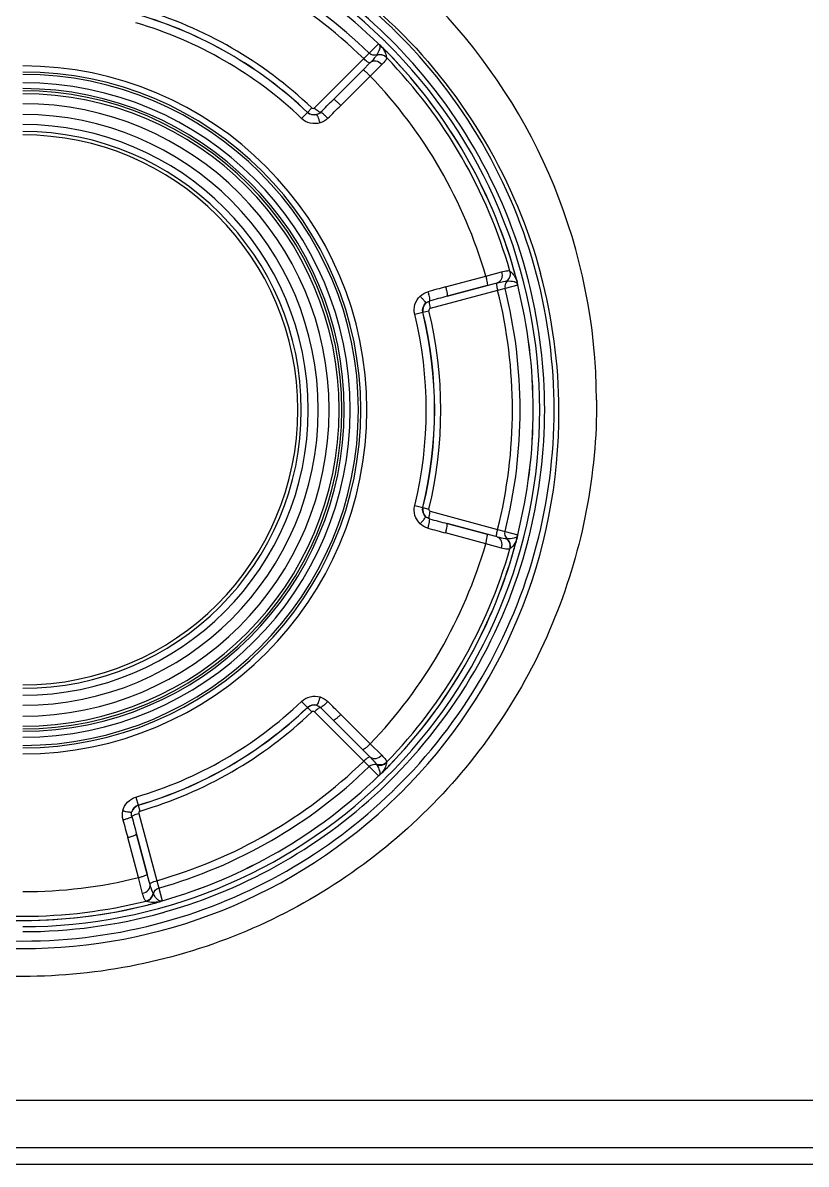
# Model space of a CAD drawing. Header units: millimetres. Extents: x 473 to 3963, y -1329 to 3488.
# Drawn here: x 2111.1 to 2152.8, y 1397.3 to 1458.1 of the extents above; entities that cross this region are included whole.
import ezdxf

# ---------------------------------------------------------------- set-up
doc = ezdxf.new("R2010")
doc.units = ezdxf.units.MM
doc.header["$LTSCALE"] = 392.37
doc.layers.get('0').update_dxf_attribs({"linetype": 'CONTINUOUS'})

msp = doc.modelspace()

# ---------------------------------------------------------------- linework, layer by layer
at = {"linetype": 'Continuous'}
for p, q in [((2129.57, 1456.445), (2130.063, 1456.937)), ((2130.097, 1456.908), (2130.063, 1456.938)), ((2130.063, 1456.937), (2130.063, 1456.938)), ((2130.119, 1456.892), (2130.097, 1456.908)), ((2130.119, 1456.892), (2130.119, 1456.892)), ((2129.278, 1456.16), (2129.57, 1456.445)), ((2130.193, 1456.833), (2130.193, 1456.833)), ((2126.655, 1453.536), (2129.278, 1456.16)), ((2129.612, 1455.929), (2129.23, 1455.548)), ((2129.634, 1455.952), (2129.612, 1455.929)), ((2129.612, 1455.929), (2129.634, 1455.952)), ((2130.24, 1455.841), (2129.624, 1455.233)), ((2129.23, 1455.548), (2127.668, 1453.985)), ((2127.668, 1453.985), (2129.23, 1455.548)), ((2129.624, 1455.233), (2128.061, 1453.67)), ((2125.978, 1452.973), (2126.285, 1453.294)), ((2126.285, 1453.294), (2126.289, 1453.297)), ((2126.289, 1453.297), (2126.514, 1453.533)), ((2135.773, 1444.582), (2136.607, 1444.812)), ((2133.638, 1444.011), (2135.773, 1444.582)), ((2135.849, 1444.084), (2136.237, 1444.188)), ((2136.237, 1444.188), (2136.37, 1444.224)), ((2136.37, 1444.224), (2136.401, 1444.232)), ((2136.401, 1444.232), (2136.37, 1444.224)), ((2137.458, 1444.182), (2137.443, 1444.275)), ((2137.443, 1444.275), (2137.443, 1444.275)), ((2137.457, 1444.182), (2137.458, 1444.182)), ((2136.403, 1443.82), (2132.819, 1442.859)), ((2133.715, 1443.512), (2135.849, 1444.084)), ((2135.849, 1444.084), (2133.715, 1443.512)), ((2136.796, 1443.93), (2136.403, 1443.82)), ((2137.469, 1444.11), (2136.796, 1443.93)), ((2137.469, 1444.11), (2137.469, 1444.11)), ((2131.993, 1442.555), (2132.424, 1442.66)), ((2132.429, 1442.662), (2132.424, 1442.66)), ((2132.429, 1442.662), (2132.746, 1442.739)), ((2131.993, 1432.376), (2132.424, 1432.271)), ((2132.424, 1432.271), (2132.429, 1432.269)), ((2132.429, 1432.269), (2132.746, 1432.192)), ((2132.819, 1432.072), (2136.403, 1431.112)), ((2135.849, 1430.847), (2133.715, 1431.419)), ((2133.715, 1431.419), (2135.849, 1430.847)), ((2135.773, 1430.349), (2133.638, 1430.92)), ((2136.237, 1430.743), (2135.849, 1430.847)), ((2136.403, 1431.112), (2136.796, 1431.001)), ((2136.796, 1431.001), (2137.469, 1430.821)), ((2137.469, 1430.821), (2137.469, 1430.821)), ((2136.607, 1430.119), (2135.773, 1430.349)), ((2136.37, 1430.707), (2136.237, 1430.743)), ((2136.401, 1430.699), (2136.37, 1430.707)), ((2136.37, 1430.707), (2136.401, 1430.699)), ((2137.443, 1430.656), (2137.443, 1430.656)), ((2137.457, 1430.749), (2137.458, 1430.749)), ((2125.978, 1421.958), (2126.285, 1421.637)), ((2126.289, 1421.634), (2126.285, 1421.637)), ((2126.289, 1421.634), (2126.514, 1421.398)), ((2129.278, 1418.771), (2126.655, 1421.395)), ((2128.061, 1421.261), (2129.624, 1419.699)), ((2127.668, 1420.946), (2129.23, 1419.383)), ((2129.23, 1419.383), (2127.668, 1420.946)), ((2129.23, 1419.383), (2129.612, 1419.002)), ((2129.624, 1419.699), (2130.24, 1419.091)), ((2129.57, 1418.486), (2129.278, 1418.771)), ((2129.612, 1419.002), (2129.634, 1418.979)), ((2129.634, 1418.979), (2129.612, 1419.002)), ((2130.063, 1417.994), (2129.57, 1418.486)), ((2130.119, 1418.039), (2130.193, 1418.098)), ((2130.119, 1418.039), (2130.119, 1418.039)), ((2130.193, 1418.099), (2130.193, 1418.098)), ((2130.063, 1417.994), (2130.063, 1417.993)), ((2117.163, 1416.868), (2117.287, 1416.442)), ((2117.287, 1416.442), (2117.289, 1416.438)), ((2117.289, 1416.438), (2117.38, 1416.124)), ((2117.312, 1416.001), (2118.273, 1412.417)), ((2117.297, 1412.582), (2116.725, 1414.716)), ((2117.767, 1412.765), (2117.195, 1414.899)), ((2117.195, 1414.899), (2117.767, 1412.765)), ((2117.516, 1411.744), (2117.297, 1412.582)), ((2117.871, 1412.376), (2117.767, 1412.765)), ((2117.915, 1412.213), (2117.871, 1412.376)), ((2117.906, 1412.244), (2117.915, 1412.213)), ((2118.273, 1412.417), (2118.374, 1412.022)), ((2118.374, 1412.022), (2118.554, 1411.349)), ((2118.486, 1411.323), (2118.487, 1411.322)), ((2118.554, 1411.349), (2118.554, 1411.349)), ((2118.398, 1411.289), (2118.398, 1411.289)), ((2030.412, 1400.736), (2391.885, 1400.736)), ((2030.412, 1398.218), (2391.885, 1398.218)), ((1985.459, 1397.335), (2207.148, 1397.335))]:
    msp.add_line(p, q, dxfattribs=at)
for points in [[(2130.193, 1456.833), (2130.183, 1456.842), (2130.119, 1456.892)], [(2137.469, 1444.11), (2137.461, 1444.154), (2137.458, 1444.182)], [(2137.458, 1430.749), (2137.461, 1430.776), (2137.469, 1430.821)], [(2137.443, 1430.656), (2137.446, 1430.669), (2137.458, 1430.749)], [(2130.063, 1417.993), (2130.097, 1418.023), (2130.119, 1418.039)], [(2118.398, 1411.289), (2118.411, 1411.292), (2118.487, 1411.322)], [(2118.487, 1411.322), (2118.512, 1411.334), (2118.554, 1411.349)]]:
    msp.add_lwpolyline(points, dxfattribs=at)
for centre, radius, start, end in [((2111.148, 1437.84), 30.517, 0.26795, 86.71231), ((2111.148, 1437.466), 27.493, 45.82226, 90), ((2111.148, 1437.466), 27.493, 45.82226, 90), ((2111.148, 1437.466), 28.259, 45.93023, 74.57922), ((2111.148, 1437.466), 27.759, 45.87198, 74.19817), ((2111.148, 1437.466), 27.147, 45.83205, 74.16795), ((2111.148, 1437.466), 27.146, 45.83205, 74.16795), ((2111.148, 1437.466), 26.042, 45.87764, 74.12236), ((2111.148, 1437.466), 26.45, 45.85363, 74.14637), ((2111.148, 1437.466), 22.233, 46.27873, 73.72127), ((2111.148, 1437.466), 21.901, 46.27901, 73.72099), ((2111.148, 1437.466), 21.906, 46.27873, 73.72127), ((2111.148, 1437.466), 21.457, 46.27901, 73.72099), ((2111.148, 1437.466), 28.259, 45.59054, 45.93023), ((2111.148, 1437.466), 28.259, 14.75919, 45.59054), ((2111.11, 1437.284), 28.571, 45.67831, 46.01452), ((2130.34, 1457.223), 0.398, 225.83962, 231.0648), ((2130.34, 1457.223), 0.398, 231.05657, 236.29642), ((2129.854, 1456.486), 0.485, 54.85729, 56.84214), ((2129.852, 1456.483), 0.489, 48.56459, 54.85551), ((2111.148, 1437.466), 27.493, 45.4752, 45.82226), ((2111.148, 1437.466), 27.493, 45.4752, 45.82226), ((2111.148, 1437.466), 27.493, 314.5248, 45.4752), ((2111.148, 1437.466), 27.493, 314.5248, 45.4752), ((2111.148, 1437.466), 27.759, 45.52525, 45.87198), ((2111.148, 1437.466), 27.759, 14.63752, 45.52525), ((2130.129, 1455.876), 0.5, 44.15013, 108.19029), ((2129.854, 1456.486), 0.485, 45.67373, 48.5654), ((2111.148, 1437.466), 27.162, 44.1078, 45.48058), ((2111.148, 1437.466), 27.162, 14.51942, 45.48058), ((2128.893, 1455.72), 1.711, 37.25182, 40.56932), ((2111.148, 1437.466), 27.162, 15.8922, 44.1078), ((2111.148, 1437.466), 18.3, 270, 90), ((2111.148, 1437.466), 26.94, 15.91063, 44.08937), ((2111.148, 1437.466), 17.98, 270, 90), ((2111.148, 1437.466), 17.85, 270, 90), ((2111.148, 1437.466), 25.632, 16.12013, 43.87987), ((2111.148, 1437.466), 17.411, 270, 90), ((2111.148, 1437.466), 17.096, 270, 90), ((2111.148, 1437.466), 16.974, 270, 90), ((2111.148, 1437.466), 16.824, 270, 90), ((1863.745, 1717.907), 373.242, 314.85168, 315.00012), ((2111.148, 1437.466), 16.292, 270, 90), ((2009.227, 1572.493), 168.049, 314.67055, 315.00269), ((2111.148, 1437.466), 15.714, 270, 90), ((2111.148, 1437.466), 15.182, 270, 90), ((2111.148, 1437.466), 14.813, 270, 90), ((2111.148, 1437.466), 14.63, 270, 90), ((2136.583, 1444.698), 0.5, 311.81989, 15.85183), ((2111.148, 1437.466), 27.162, 14.51942, 15.8922), ((2136.971, 1444.155), 0.487, 8.51332, 14.32005), ((2136.97, 1444.155), 0.488, 4.63145, 8.52017), ((2137.296, 1444.055), 0.205, 38.04622, 39.07324), ((2136.974, 1444.155), 0.484, 3.15726, 4.62945), ((2137.855, 1444.207), 0.399, 183.70444, 194.15472), ((2111.148, 1437.466), 27.759, 14.30207, 14.63752), ((2111.148, 1437.466), 27.759, 13.73764, 14.30207), ((2111.148, 1437.466), 28.259, 0, 14.75919), ((2111.016, 1437.305), 28.65, 0.32037, 14.99319), ((2177.123, 1281.691), 168.043, 104.99731, 105.32945), ((2230.318, 1082.979), 373.251, 104.99988, 105.14832), ((2111.148, 1437.466), 26.042, 345.87764, 14.12236), ((2111.148, 1437.466), 26.45, 345.85363, 14.14637), ((2111.148, 1437.466), 27.147, 345.83205, 14.16795), ((2111.148, 1437.466), 27.146, 345.83205, 14.16795), ((2111.148, 1437.466), 27.759, 0, 13.73764), ((2111.148, 1437.466), 21.457, 346.27901, 13.72099), ((2111.148, 1437.466), 21.901, 346.27901, 13.72099), ((2111.148, 1437.466), 21.906, 346.27873, 13.72127), ((2111.148, 1437.466), 22.233, 346.27873, 13.72127), ((2111.149, 1437.322), 28.516, 314.7359, 0.28771), ((2111.148, 1437.466), 27.759, 346.26054, 360), ((2111.148, 1437.466), 28.259, 345.24082, 360), ((2230.316, 1791.943), 373.242, 254.85168, 255.00012), ((2177.125, 1593.245), 168.049, 254.67055, 255.00269), ((2137.855, 1430.724), 0.399, 165.84607, 176.29478), ((2111.148, 1437.466), 27.759, 345.69783, 346.26054), ((2111.148, 1437.466), 25.632, 316.12013, 343.87987), ((2111.148, 1437.466), 27.162, 314.51942, 345.48058), ((2111.148, 1437.466), 27.759, 314.47469, 345.36238), ((2111.148, 1437.466), 28.259, 314.40946, 345.24082), ((2136.583, 1430.233), 0.5, 344.15013, 48.19029), ((2111.148, 1437.466), 27.162, 344.1078, 345.48058), ((2137.19, 1431.012), 0.378, 297.71568, 300.63651), ((2136.973, 1430.776), 0.485, 345.67374, 348.56519), ((2136.97, 1430.776), 0.489, 348.56438, 354.85557), ((2137.295, 1430.876), 0.206, 320.53694, 321.9536), ((2136.973, 1430.776), 0.485, 354.85735, 356.84215), ((2111.148, 1437.466), 27.759, 345.36238, 345.69783), ((2111.148, 1437.466), 26.94, 315.91063, 344.08937), ((2111.148, 1437.466), 27.162, 315.8922, 344.1078), ((2111.148, 1437.466), 21.457, 286.27901, 313.72099), ((2009.231, 1302.442), 168.043, 44.99731, 45.32945), ((2111.148, 1437.466), 21.901, 286.27901, 313.72099), ((2111.148, 1437.466), 21.906, 286.27873, 313.72127), ((2111.148, 1437.466), 22.233, 286.27873, 313.72127), ((1863.739, 1157.018), 373.251, 44.99988, 45.14832), ((2111.148, 1437.466), 26.042, 285.87764, 314.12236), ((2130.129, 1419.055), 0.5, 251.81989, 315.85183), ((2111.148, 1437.466), 26.45, 285.85363, 314.14637), ((2130.34, 1417.708), 0.399, 123.70444, 134.15472), ((2129.854, 1418.445), 0.484, 303.15726, 304.62945), ((2129.929, 1418.116), 0.205, 338.04649, 339.07318), ((2129.852, 1418.448), 0.488, 304.63145, 308.52017), ((2129.853, 1418.447), 0.487, 308.51332, 314.32005), ((2111.148, 1437.466), 27.162, 314.51942, 315.8922), ((2111.148, 1437.466), 27.493, 270, 314.17774), ((2111.148, 1437.466), 27.493, 270, 314.17774), ((2111.148, 1437.466), 27.146, 285.83205, 314.16795), ((2111.148, 1437.466), 27.147, 285.83205, 314.16795), ((2111.148, 1437.466), 27.759, 285.80178, 314.12796), ((2111.148, 1437.466), 27.493, 314.17774, 314.5248), ((2111.148, 1437.466), 27.493, 314.17774, 314.5248), ((2111.148, 1437.466), 27.759, 314.12796, 314.47469), ((2111.148, 1437.322), 28.517, 225.59831, 314.40169), ((2111.148, 1437.466), 28.259, 285.42078, 314.06976), ((2111.148, 1437.466), 28.259, 314.06976, 314.40946), ((2111.109, 1437.362), 28.572, 314.40131, 314.73735), ((2279.046, 1458.218), 168.049, 194.67055, 195.00269), ((2477.719, 1511.502), 373.242, 194.85168, 195.00012), ((2111.148, 1437.466), 25.632, 270, 283.87987), ((2111.148, 1437.466), 26.94, 255.91063, 284.08937), ((2117.602, 1411.822), 0.5, 284.15013, 348.19029), ((2118.267, 1411.756), 0.485, 294.85729, 296.84214), ((2118.515, 1411.527), 0.206, 260.45737, 261.95398), ((2118.663, 1410.966), 0.399, 105.84607, 116.29478), ((2111.148, 1437.466), 27.162, 254.51942, 285.48058), ((2111.148, 1437.466), 27.162, 255.8922, 284.1078), ((2111.148, 1437.466), 27.162, 284.1078, 285.48058), ((2118.267, 1411.756), 0.485, 285.67373, 288.56539), ((2118.266, 1411.759), 0.489, 288.56459, 294.85551), ((2111.148, 1437.466), 27.759, 285.45692, 285.80178), ((2111.148, 1437.466), 28.259, 254.57922, 285.42078), ((2111.148, 1437.466), 27.759, 270, 285.45692)]:
    msp.add_arc(centre, radius, start, end, dxfattribs=at)
for points in [[(2118.949, 1464.753), (2123.39, 1463.489), (2127.631, 1461.048), (2130.952, 1457.842)], [(2131.073, 1457.725), (2134.668, 1454.214), (2137.388, 1449.57), (2138.69, 1444.717)], [(2129.973, 1456.351), (2129.842, 1456.309), (2129.669, 1456.349), (2129.57, 1456.445)], [(2130.116, 1456.657), (2130.087, 1456.548), (2130.034, 1456.446), (2129.973, 1456.351)], [(2130.135, 1456.76), (2130.132, 1456.725), (2130.126, 1456.69), (2130.116, 1456.657)], [(2130.135, 1456.82), (2130.137, 1456.8), (2130.137, 1456.78), (2130.135, 1456.76)], [(2126.776, 1453.18), (2126.616, 1453.13), (2126.407, 1453.178), (2126.285, 1453.294)], [(2126.289, 1453.297), (2126.41, 1453.182), (2126.616, 1453.132), (2126.776, 1453.18)], [(2126.514, 1453.533), (2126.548, 1453.501), (2126.622, 1453.503), (2126.655, 1453.536)], [(2126.983, 1453.302), (2126.926, 1453.246), (2126.853, 1453.203), (2126.777, 1453.18)], [(2127.371, 1452.983), (2127.257, 1452.871), (2127.111, 1452.785), (2126.958, 1452.739)], [(2136.916, 1444.325), (2136.814, 1444.233), (2136.762, 1444.063), (2136.796, 1443.93)], [(2136.916, 1444.325), (2137.036, 1444.331), (2137.159, 1444.325), (2137.273, 1444.291)], [(2132.28, 1443.521), (2132.396, 1443.631), (2132.544, 1443.714), (2132.698, 1443.756)], [(2132.424, 1442.66), (2132.385, 1442.824), (2132.448, 1443.028), (2132.571, 1443.143)], [(2132.571, 1443.143), (2132.45, 1443.028), (2132.389, 1442.824), (2132.429, 1442.662)], [(2132.571, 1443.143), (2132.629, 1443.198), (2132.704, 1443.24), (2132.781, 1443.261)], [(2132.819, 1442.859), (2132.774, 1442.847), (2132.735, 1442.785), (2132.746, 1442.739)], [(2132.571, 1431.788), (2132.448, 1431.903), (2132.385, 1432.107), (2132.424, 1432.271)], [(2132.429, 1432.269), (2132.389, 1432.107), (2132.45, 1431.903), (2132.571, 1431.788)], [(2132.746, 1432.192), (2132.735, 1432.146), (2132.774, 1432.084), (2132.819, 1432.072)], [(2132.698, 1431.175), (2132.544, 1431.217), (2132.397, 1431.3), (2132.28, 1431.41)], [(2132.781, 1431.67), (2132.704, 1431.691), (2132.629, 1431.733), (2132.571, 1431.788)], [(2136.916, 1430.606), (2136.814, 1430.698), (2136.762, 1430.868), (2136.796, 1431.001)], [(2137.266, 1430.638), (2137.154, 1430.606), (2137.033, 1430.6), (2136.916, 1430.606)], [(2137.366, 1430.677), (2137.334, 1430.66), (2137.301, 1430.648), (2137.266, 1430.638)], [(2137.454, 1430.745), (2137.434, 1430.722), (2137.409, 1430.702), (2137.383, 1430.686)], [(2126.285, 1421.637), (2126.407, 1421.753), (2126.616, 1421.801), (2126.776, 1421.752)], [(2126.776, 1421.752), (2126.616, 1421.799), (2126.41, 1421.749), (2126.289, 1421.634)], [(2126.777, 1421.752), (2126.853, 1421.728), (2126.926, 1421.685), (2126.983, 1421.629)], [(2126.958, 1422.192), (2127.111, 1422.146), (2127.257, 1422.06), (2127.371, 1421.948)], [(2126.655, 1421.395), (2126.622, 1421.428), (2126.548, 1421.43), (2126.514, 1421.398)], [(2129.973, 1418.58), (2129.842, 1418.622), (2129.669, 1418.582), (2129.57, 1418.486)], [(2129.973, 1418.58), (2130.034, 1418.484), (2130.088, 1418.381), (2130.117, 1418.272)], [(2116.943, 1416.074), (2116.981, 1416.238), (2117.126, 1416.395), (2117.287, 1416.442)], [(2117.289, 1416.438), (2117.128, 1416.391), (2116.982, 1416.237), (2116.943, 1416.074)], [(2116.476, 1415.658), (2116.435, 1415.812), (2116.433, 1415.981), (2116.47, 1416.137)], [(2116.946, 1415.834), (2116.925, 1415.911), (2116.924, 1415.996), (2116.943, 1416.074)], [(2117.38, 1416.124), (2117.335, 1416.111), (2117.3, 1416.046), (2117.312, 1416.001)], [(2118.091, 1411.72), (2118.12, 1411.855), (2118.241, 1411.984), (2118.374, 1412.022)], [(2118.382, 1411.363), (2118.365, 1411.374), (2118.349, 1411.386), (2118.333, 1411.398)], [(2118.481, 1411.324), (2118.459, 1411.328), (2118.437, 1411.335), (2118.416, 1411.345)]]:
    msp.add_open_spline(points, degree=3, dxfattribs=at)
for points, knots in [([(2130.119, 1456.892), (2130.121, 1456.887), (2130.124, 1456.878), (2130.127, 1456.869), (2130.128, 1456.865)], [0, 0, 0, 0, 0.530622, 1, 1, 1, 1]), ([(2129.951, 1456.318), (2129.938, 1456.298), (2129.841, 1456.168), (2129.731, 1456.049), (2129.634, 1455.952)], [0, 0, 0, 0, 0.151178, 1, 1, 1, 1]), ([(2130.498, 1456.21), (2130.43, 1456.279), (2130.247, 1456.379), (2130.041, 1456.356), (2129.951, 1456.318)], [0, 0, 0, 0, 0.498106, 1, 1, 1, 1]), ([(2129.973, 1456.351), (2129.97, 1456.348), (2129.963, 1456.337), (2129.956, 1456.326), (2129.951, 1456.318)], [0, 0, 0, 0, 0.328663, 1, 1, 1, 1]), ([(2130.128, 1456.865), (2130.13, 1456.857), (2130.133, 1456.842), (2130.135, 1456.827), (2130.135, 1456.82)], [0, 0, 0, 0, 0.528188, 1, 1, 1, 1]), ([(2130.255, 1456.755), (2130.304, 1456.691), (2130.41, 1456.528), (2130.483, 1456.338), (2130.488, 1456.225)], [0, 0, 0, 0, 0.415323, 1, 1, 1, 1]), ([(2129.493, 1455.975), (2129.476, 1455.987), (2129.401, 1456.043), (2129.331, 1456.107), (2129.278, 1456.16)], [0, 0, 0, 0, 0.215715, 1, 1, 1, 1]), ([(2129.612, 1455.929), (2129.602, 1455.919), (2129.549, 1455.937), (2129.517, 1455.958), (2129.493, 1455.975)], [0, 0, 0, 0, 0.314915, 1, 1, 1, 1]), ([(2130.24, 1455.841), (2130.153, 1455.929), (2129.959, 1456.06), (2129.703, 1456.02), (2129.634, 1455.952)], [0, 0, 0, 0, 0.561855, 1, 1, 1, 1]), ([(2130.498, 1456.21), (2130.506, 1456.197), (2130.493, 1456.145), (2130.416, 1456.02), (2130.316, 1455.916), (2130.24, 1455.841)], [0, 0, 0, 0, 0.099755, 0.297872, 1, 1, 1, 1]), ([(2130.488, 1456.225), (2130.488, 1456.223), (2130.492, 1456.218), (2130.495, 1456.213), (2130.498, 1456.21)], [0, 0, 0, 0, 0.32785, 1, 1, 1, 1]), ([(2129.624, 1455.233), (2129.579, 1455.278), (2129.495, 1455.358), (2129.373, 1455.467), (2129.3, 1455.516), (2129.241, 1455.558), (2129.23, 1455.548)], [0, 0, 0, 0, 0.377027, 0.697611, 0.914194, 1, 1, 1, 1]), ([(2128.061, 1453.67), (2128.016, 1453.715), (2127.932, 1453.795), (2127.81, 1453.904), (2127.737, 1453.954), (2127.678, 1453.996), (2127.668, 1453.985)], [0, 0, 0, 0, 0.377013, 0.697601, 0.914193, 1, 1, 1, 1]), ([(2126.983, 1453.302), (2126.969, 1453.297), (2126.921, 1453.318), (2126.811, 1453.388), (2126.719, 1453.472), (2126.655, 1453.536)], [0, 0, 0, 0, 0.114273, 0.336151, 1, 1, 1, 1]), ([(2127.371, 1452.983), (2127.328, 1453.026), (2127.247, 1453.105), (2127.133, 1453.208), (2127.05, 1453.267), (2127.001, 1453.305), (2126.983, 1453.302)], [0, 0, 0, 0, 0.361628, 0.674293, 0.89597, 1, 1, 1, 1]), ([(2126.958, 1452.739), (2126.792, 1452.689), (2126.426, 1452.677), (2126.104, 1452.853), (2125.978, 1452.973)], [0, 0, 0, 0, 0.499381, 1, 1, 1, 1]), ([(2126.958, 1452.739), (2126.941, 1452.796), (2126.907, 1452.9), (2126.857, 1453.043), (2126.815, 1453.121), (2126.791, 1453.179), (2126.776, 1453.18)], [0, 0, 0, 0, 0.375286, 0.692521, 0.90922, 1, 1, 1, 1]), ([(2136.607, 1444.812), (2136.64, 1444.692), (2136.657, 1444.459), (2136.494, 1444.257), (2136.401, 1444.232)], [0, 0, 0, 0, 0.561856, 1, 1, 1, 1]), ([(2136.607, 1444.812), (2136.711, 1444.84), (2136.851, 1444.874), (2136.997, 1444.879), (2137.049, 1444.865), (2137.056, 1444.851)], [0, 0, 0, 0, 0.702121, 0.900216, 1, 1, 1, 1]), ([(2137.056, 1444.851), (2137.082, 1444.757), (2137.077, 1444.549), (2136.954, 1444.382), (2136.877, 1444.323)], [0, 0, 0, 0, 0.498105, 1, 1, 1, 1]), ([(2137.056, 1444.851), (2137.057, 1444.847), (2137.06, 1444.842), (2137.062, 1444.836), (2137.064, 1444.835)], [0, 0, 0, 0, 0.67233, 1, 1, 1, 1]), ([(2137.064, 1444.835), (2137.09, 1444.818), (2137.268, 1444.676), (2137.378, 1444.46), (2137.443, 1444.275)], [0, 0, 0, 0, 0.135657, 1, 1, 1, 1]), ([(2135.773, 1444.582), (2135.789, 1444.521), (2135.817, 1444.408), (2135.85, 1444.248), (2135.856, 1444.16), (2135.863, 1444.088), (2135.849, 1444.084)], [0, 0, 0, 0, 0.377015, 0.697594, 0.914183, 1, 1, 1, 1]), ([(2136.37, 1444.224), (2136.357, 1444.22), (2136.345, 1444.165), (2136.348, 1444.127), (2136.351, 1444.098)], [0, 0, 0, 0, 0.314912, 1, 1, 1, 1]), ([(2136.401, 1444.232), (2136.453, 1444.246), (2136.61, 1444.284), (2136.77, 1444.317), (2136.877, 1444.323)], [0, 0, 0, 0, 0.337847, 1, 1, 1, 1]), ([(2136.877, 1444.323), (2136.885, 1444.323), (2136.899, 1444.324), (2136.912, 1444.325), (2136.916, 1444.325)], [0, 0, 0, 0, 0.671389, 1, 1, 1, 1]), ([(2137.273, 1444.291), (2137.288, 1444.287), (2137.354, 1444.265), (2137.42, 1444.228), (2137.455, 1444.185)], [0, 0, 0, 0, 0.210688, 1, 1, 1, 1]), ([(2131.993, 1442.555), (2131.952, 1442.724), (2131.96, 1443.091), (2132.154, 1443.402), (2132.28, 1443.521)], [0, 0, 0, 0, 0.500619, 1, 1, 1, 1]), ([(2132.28, 1443.521), (2132.321, 1443.477), (2132.394, 1443.396), (2132.493, 1443.281), (2132.54, 1443.206), (2132.578, 1443.156), (2132.571, 1443.143)], [0, 0, 0, 0, 0.375294, 0.692528, 0.909222, 1, 1, 1, 1]), ([(2132.698, 1443.756), (2132.714, 1443.697), (2132.741, 1443.588), (2132.774, 1443.438), (2132.784, 1443.336), (2132.792, 1443.274), (2132.781, 1443.261)], [0, 0, 0, 0, 0.361634, 0.674301, 0.895976, 1, 1, 1, 1]), ([(2133.638, 1444.011), (2133.655, 1443.949), (2133.682, 1443.836), (2133.716, 1443.676), (2133.722, 1443.588), (2133.729, 1443.516), (2133.715, 1443.512)], [0, 0, 0, 0, 0.377013, 0.697601, 0.914193, 1, 1, 1, 1]), ([(2136.351, 1444.098), (2136.352, 1444.077), (2136.363, 1443.984), (2136.384, 1443.891), (2136.403, 1443.82)], [0, 0, 0, 0, 0.215714, 1, 1, 1, 1]), ([(2132.781, 1443.261), (2132.769, 1443.251), (2132.763, 1443.199), (2132.769, 1443.069), (2132.796, 1442.947), (2132.819, 1442.859)], [0, 0, 0, 0, 0.11427, 0.336145, 1, 1, 1, 1]), ([(2141.665, 1437.983), (2141.683, 1434.063), (2140.165, 1426.098), (2133.5, 1415.91), (2123.32, 1408.965), (2111.148, 1406.498), (2098.977, 1408.965), (2088.797, 1415.91), (2082.131, 1426.098), (2080.614, 1434.063), (2080.631, 1437.983)], [0, 0, 0, 0, 0.123101, 0.247266, 0.373034, 0.5, 0.626966, 0.752734, 0.876898, 1, 1, 1, 1]), ([(2132.28, 1431.41), (2132.154, 1431.529), (2131.96, 1431.84), (2131.952, 1432.207), (2131.993, 1432.376)], [0, 0, 0, 0, 0.499381, 1, 1, 1, 1]), ([(2132.781, 1431.67), (2132.769, 1431.68), (2132.763, 1431.732), (2132.769, 1431.862), (2132.796, 1431.984), (2132.819, 1432.072)], [0, 0, 0, 0, 0.114273, 0.336151, 1, 1, 1, 1]), ([(2132.28, 1431.41), (2132.321, 1431.454), (2132.394, 1431.535), (2132.493, 1431.65), (2132.539, 1431.725), (2132.578, 1431.775), (2132.571, 1431.788)], [0, 0, 0, 0, 0.375286, 0.692521, 0.90922, 1, 1, 1, 1]), ([(2132.698, 1431.175), (2132.714, 1431.234), (2132.741, 1431.343), (2132.774, 1431.494), (2132.784, 1431.595), (2132.792, 1431.657), (2132.781, 1431.67)], [0, 0, 0, 0, 0.361628, 0.674293, 0.89597, 1, 1, 1, 1]), ([(2133.638, 1430.92), (2133.655, 1430.982), (2133.682, 1431.095), (2133.716, 1431.255), (2133.722, 1431.343), (2133.729, 1431.415), (2133.715, 1431.419)], [0, 0, 0, 0, 0.377013, 0.697601, 0.914193, 1, 1, 1, 1]), ([(2135.773, 1430.349), (2135.789, 1430.41), (2135.817, 1430.523), (2135.85, 1430.683), (2135.856, 1430.771), (2135.863, 1430.843), (2135.849, 1430.847)], [0, 0, 0, 0, 0.377027, 0.697611, 0.914194, 1, 1, 1, 1]), ([(2136.37, 1430.707), (2136.357, 1430.711), (2136.345, 1430.766), (2136.348, 1430.804), (2136.351, 1430.833)], [0, 0, 0, 0, 0.314915, 1, 1, 1, 1]), ([(2136.351, 1430.833), (2136.352, 1430.854), (2136.363, 1430.948), (2136.384, 1431.04), (2136.403, 1431.112)], [0, 0, 0, 0, 0.215715, 1, 1, 1, 1]), ([(2136.877, 1430.608), (2136.852, 1430.61), (2136.691, 1430.628), (2136.533, 1430.664), (2136.401, 1430.699)], [0, 0, 0, 0, 0.151178, 1, 1, 1, 1]), ([(2136.607, 1430.119), (2136.64, 1430.239), (2136.657, 1430.472), (2136.494, 1430.674), (2136.401, 1430.699)], [0, 0, 0, 0, 0.561855, 1, 1, 1, 1]), ([(2136.916, 1430.606), (2136.912, 1430.606), (2136.899, 1430.607), (2136.885, 1430.608), (2136.877, 1430.608)], [0, 0, 0, 0, 0.328663, 1, 1, 1, 1]), ([(2137.056, 1430.08), (2137.082, 1430.174), (2137.077, 1430.382), (2136.954, 1430.549), (2136.877, 1430.608)], [0, 0, 0, 0, 0.498106, 1, 1, 1, 1]), ([(2137.443, 1430.656), (2137.408, 1430.558), (2137.314, 1430.351), (2137.168, 1430.163), (2137.064, 1430.096)], [0, 0, 0, 0, 0.456402, 1, 1, 1, 1]), ([(2137.056, 1430.08), (2137.049, 1430.067), (2136.997, 1430.052), (2136.851, 1430.057), (2136.711, 1430.091), (2136.607, 1430.119)], [0, 0, 0, 0, 0.099755, 0.297872, 1, 1, 1, 1]), ([(2137.064, 1430.096), (2137.062, 1430.095), (2137.06, 1430.089), (2137.057, 1430.084), (2137.056, 1430.08)], [0, 0, 0, 0, 0.32785, 1, 1, 1, 1]), ([(2125.978, 1421.958), (2126.104, 1422.078), (2126.426, 1422.255), (2126.792, 1422.242), (2126.958, 1422.192)], [0, 0, 0, 0, 0.500619, 1, 1, 1, 1]), ([(2126.958, 1422.192), (2126.941, 1422.135), (2126.907, 1422.031), (2126.857, 1421.888), (2126.815, 1421.81), (2126.791, 1421.752), (2126.777, 1421.752)], [0, 0, 0, 0, 0.375294, 0.692528, 0.909222, 1, 1, 1, 1]), ([(2127.371, 1421.948), (2127.328, 1421.905), (2127.247, 1421.826), (2127.133, 1421.723), (2127.05, 1421.664), (2127.001, 1421.626), (2126.983, 1421.629)], [0, 0, 0, 0, 0.361634, 0.674301, 0.895976, 1, 1, 1, 1]), ([(2126.983, 1421.629), (2126.969, 1421.634), (2126.921, 1421.613), (2126.811, 1421.543), (2126.719, 1421.459), (2126.655, 1421.395)], [0, 0, 0, 0, 0.11427, 0.336145, 1, 1, 1, 1]), ([(2128.061, 1421.261), (2128.016, 1421.216), (2127.932, 1421.136), (2127.81, 1421.027), (2127.737, 1420.977), (2127.678, 1420.935), (2127.668, 1420.946)], [0, 0, 0, 0, 0.377013, 0.697601, 0.914193, 1, 1, 1, 1]), ([(2129.624, 1419.699), (2129.579, 1419.653), (2129.495, 1419.573), (2129.373, 1419.464), (2129.3, 1419.415), (2129.241, 1419.373), (2129.23, 1419.383)], [0, 0, 0, 0, 0.377015, 0.697594, 0.914183, 1, 1, 1, 1]), ([(2129.493, 1418.956), (2129.476, 1418.944), (2129.401, 1418.888), (2129.331, 1418.824), (2129.278, 1418.771)], [0, 0, 0, 0, 0.215714, 1, 1, 1, 1]), ([(2129.612, 1419.002), (2129.602, 1419.012), (2129.549, 1418.994), (2129.517, 1418.973), (2129.493, 1418.956)], [0, 0, 0, 0, 0.314912, 1, 1, 1, 1]), ([(2130.24, 1419.091), (2130.153, 1419.002), (2129.959, 1418.871), (2129.703, 1418.911), (2129.634, 1418.979)], [0, 0, 0, 0, 0.561856, 1, 1, 1, 1]), ([(2129.634, 1418.979), (2129.673, 1418.941), (2129.784, 1418.824), (2129.892, 1418.702), (2129.951, 1418.613)], [0, 0, 0, 0, 0.337847, 1, 1, 1, 1]), ([(2130.498, 1418.721), (2130.43, 1418.652), (2130.247, 1418.552), (2130.041, 1418.575), (2129.951, 1418.613)], [0, 0, 0, 0, 0.498105, 1, 1, 1, 1]), ([(2129.951, 1418.613), (2129.956, 1418.605), (2129.963, 1418.594), (2129.97, 1418.583), (2129.973, 1418.58)], [0, 0, 0, 0, 0.671389, 1, 1, 1, 1]), ([(2130.488, 1418.706), (2130.486, 1418.676), (2130.452, 1418.45), (2130.321, 1418.248), (2130.193, 1418.099)], [0, 0, 0, 0, 0.135657, 1, 1, 1, 1]), ([(2130.24, 1419.091), (2130.316, 1419.015), (2130.415, 1418.911), (2130.493, 1418.786), (2130.506, 1418.734), (2130.498, 1418.721)], [0, 0, 0, 0, 0.702121, 0.900216, 1, 1, 1, 1]), ([(2130.498, 1418.721), (2130.495, 1418.718), (2130.492, 1418.713), (2130.488, 1418.708), (2130.488, 1418.706)], [0, 0, 0, 0, 0.67233, 1, 1, 1, 1]), ([(2130.117, 1418.272), (2130.121, 1418.256), (2130.139, 1418.182), (2130.142, 1418.099), (2130.12, 1418.043)], [0, 0, 0, 0, 0.211204, 1, 1, 1, 1]), ([(2116.47, 1416.137), (2116.51, 1416.306), (2116.682, 1416.629), (2116.996, 1416.819), (2117.163, 1416.868)], [0, 0, 0, 0, 0.49938, 1, 1, 1, 1]), ([(2116.47, 1416.137), (2116.529, 1416.123), (2116.635, 1416.101), (2116.784, 1416.073), (2116.873, 1416.07), (2116.935, 1416.061), (2116.943, 1416.074)], [0, 0, 0, 0, 0.375286, 0.692521, 0.90922, 1, 1, 1, 1]), ([(2116.476, 1415.658), (2116.534, 1415.673), (2116.643, 1415.704), (2116.789, 1415.751), (2116.882, 1415.793), (2116.94, 1415.817), (2116.946, 1415.834)], [0, 0, 0, 0, 0.361627, 0.674293, 0.89597, 1, 1, 1, 1]), ([(2116.946, 1415.834), (2116.948, 1415.849), (2116.99, 1415.88), (2117.106, 1415.94), (2117.225, 1415.978), (2117.312, 1416.001)], [0, 0, 0, 0, 0.114273, 0.336151, 1, 1, 1, 1]), ([(2116.725, 1414.716), (2116.787, 1414.733), (2116.898, 1414.765), (2117.054, 1414.817), (2117.133, 1414.855), (2117.199, 1414.885), (2117.195, 1414.899)], [0, 0, 0, 0, 0.377013, 0.697601, 0.914193, 1, 1, 1, 1]), ([(2117.297, 1412.582), (2117.359, 1412.598), (2117.47, 1412.631), (2117.626, 1412.682), (2117.705, 1412.72), (2117.771, 1412.751), (2117.767, 1412.765)], [0, 0, 0, 0, 0.377027, 0.697611, 0.914194, 1, 1, 1, 1]), ([(2117.516, 1411.744), (2117.636, 1411.775), (2117.846, 1411.877), (2117.94, 1412.12), (2117.915, 1412.213)], [0, 0, 0, 0, 0.561855, 1, 1, 1, 1]), ([(2117.906, 1412.244), (2117.905, 1412.249), (2117.911, 1412.264), (2117.922, 1412.273), (2117.928, 1412.278)], [0, 0, 0, 0, 0.378412, 1, 1, 1, 1]), ([(2118.074, 1411.756), (2118.063, 1411.777), (2117.998, 1411.926), (2117.95, 1412.081), (2117.915, 1412.213)], [0, 0, 0, 0, 0.151178, 1, 1, 1, 1]), ([(2117.928, 1412.278), (2117.945, 1412.292), (2118.054, 1412.353), (2118.173, 1412.391), (2118.273, 1412.417)], [0, 0, 0, 0, 0.168888, 1, 1, 1, 1]), ([(2117.706, 1411.336), (2117.691, 1411.335), (2117.652, 1411.373), (2117.583, 1411.502), (2117.543, 1411.64), (2117.516, 1411.744)], [0, 0, 0, 0, 0.099755, 0.297872, 1, 1, 1, 1]), ([(2117.706, 1411.336), (2117.8, 1411.36), (2117.978, 1411.468), (2118.062, 1411.659), (2118.074, 1411.756)], [0, 0, 0, 0, 0.498106, 1, 1, 1, 1]), ([(2117.724, 1411.337), (2117.722, 1411.338), (2117.716, 1411.337), (2117.71, 1411.337), (2117.706, 1411.336)], [0, 0, 0, 0, 0.32785, 1, 1, 1, 1]), ([(2118.398, 1411.289), (2118.296, 1411.27), (2118.07, 1411.248), (2117.834, 1411.281), (2117.724, 1411.337)], [0, 0, 0, 0, 0.456402, 1, 1, 1, 1]), ([(2118.091, 1411.72), (2118.09, 1411.724), (2118.084, 1411.736), (2118.078, 1411.748), (2118.074, 1411.756)], [0, 0, 0, 0, 0.328663, 1, 1, 1, 1]), ([(2118.333, 1411.398), (2118.305, 1411.421), (2118.209, 1411.517), (2118.137, 1411.632), (2118.091, 1411.72)], [0, 0, 0, 0, 0.268677, 1, 1, 1, 1]), ([(2118.416, 1411.345), (2118.41, 1411.348), (2118.399, 1411.353), (2118.388, 1411.36), (2118.382, 1411.363)], [0, 0, 0, 0, 0.514089, 1, 1, 1, 1])]:
    msp.add_open_spline(points, degree=3, knots=knots, dxfattribs=at)

doc.saveas('drawing.dxf')
